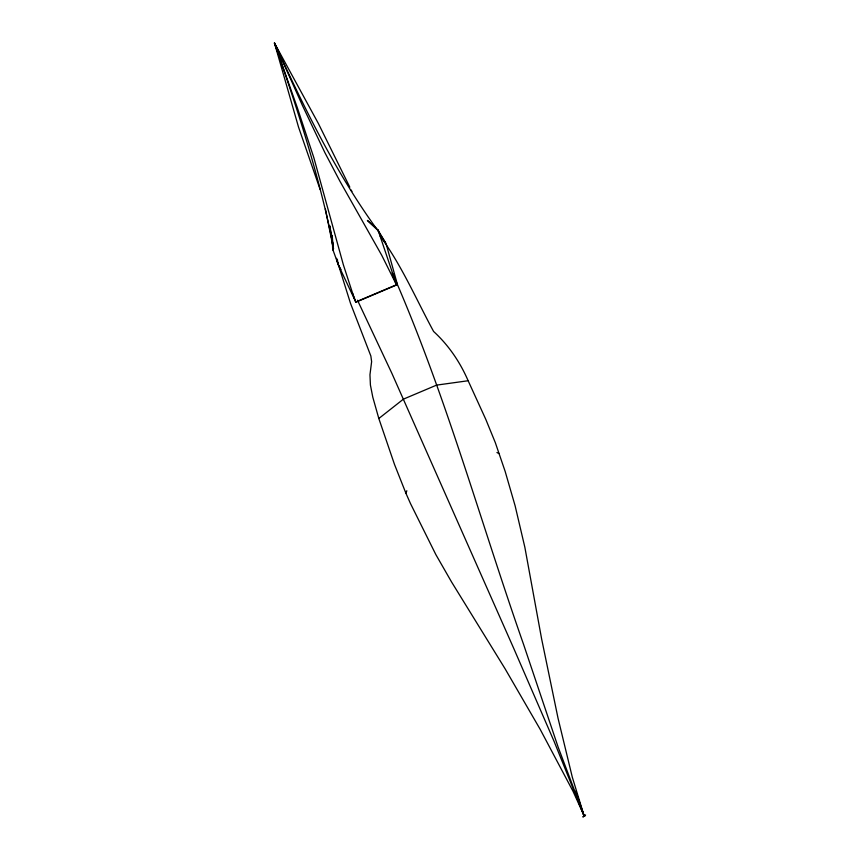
<?xml version="1.0" encoding="UTF-8"?>
<svg xmlns="http://www.w3.org/2000/svg" width="860" height="860" viewBox="0 0 860 860"><rect width="100%" height="100%" fill="white"/><g stroke="black" fill="none" stroke-linecap="round" stroke-linejoin="round"><path stroke-width="1.29" d="M377.948 229.932L378.69 231.147L367.381 220.418L377.981 229.856L396.567 285.004L355.889 302.204L338.474 265.17L332.627 249.002L333.239 249.991M577.683 799.381L584.069 816L584.682 816.28L585.553 815.011L582.854 816.989L584.23 815.989L573.029 791.308L540.188 729.355L505.089 668.779L451.565 581.983L435.848 554.592L410.456 503.498L405.909 493.231L406.834 490.748M405.909 493.231L394.493 464.411L378.819 418.508L403.415 399.147L436.59 385.119L468.141 380.743L485.782 419.336L495.306 442.61L505.153 471.398L515.119 505.809L524.847 547.24L541.628 638.948L558.033 718.207L572.287 777.096L584.134 815.936L576.737 794.188M357.459 300.204L357.889 301.075L397.374 284.38L386.022 243.445L384.603 241.391M496.94 452.521L499.327 453.725M380.206 236.21C401.835 265.6 416.272 299.495 433.601 331.465C448.554 345.161 460.035 362.006 468.141 380.743M385.506 242.713L379.013 231.813M376.207 228.33C334.841 170.925 303.86 107.102 274.447 43L298.506 127.044L320.113 189.447M384.506 241.23L378.217 231.383M337.012 260.311L337.829 263.826L340.958 269.642M392.375 273.072L392.052 273.028M357.889 301.075L391.902 373.39L513.796 648.526L554.055 741.298L584.134 815.936L558.086 746.975L523.568 644.387C480.342 521.278 445.749 394.654 393.246 274.931M351.202 190.028L351.901 191.457M349.827 187.179L318.437 123.614L274.447 43C297.517 109.112 319.178 175.892 333.003 244.638M392.612 273.566L392.902 274.19M354.664 299.205L355.889 302.204L353.718 296.754M354.599 298.968L352.299 292.615M393.117 276.221L396.567 285.004L381.743 255.302L339.947 181.277L324.919 152.704L302.43 105.468L274.447 43L297.302 107.64L313.76 157.423L343.355 264.783L353.611 296.356M392.848 275.479L392.612 274.824M575.716 791.221L576.404 793.199M378.819 418.508L372.799 397.202L370.413 385.043L369.961 374.777L371.627 361.651L370.853 355.997L350.514 303.376L337.023 260.354M336.486 258.333L336.744 259.29M336.572 258.634L336.798 259.494M325.392 209.034L333.433 248.862M333.54 248.884L329.832 225.89L333.358 250.228L332.175 235.307L332.659 249.013M337.453 259.827L337.829 263.826"/></g></svg>
